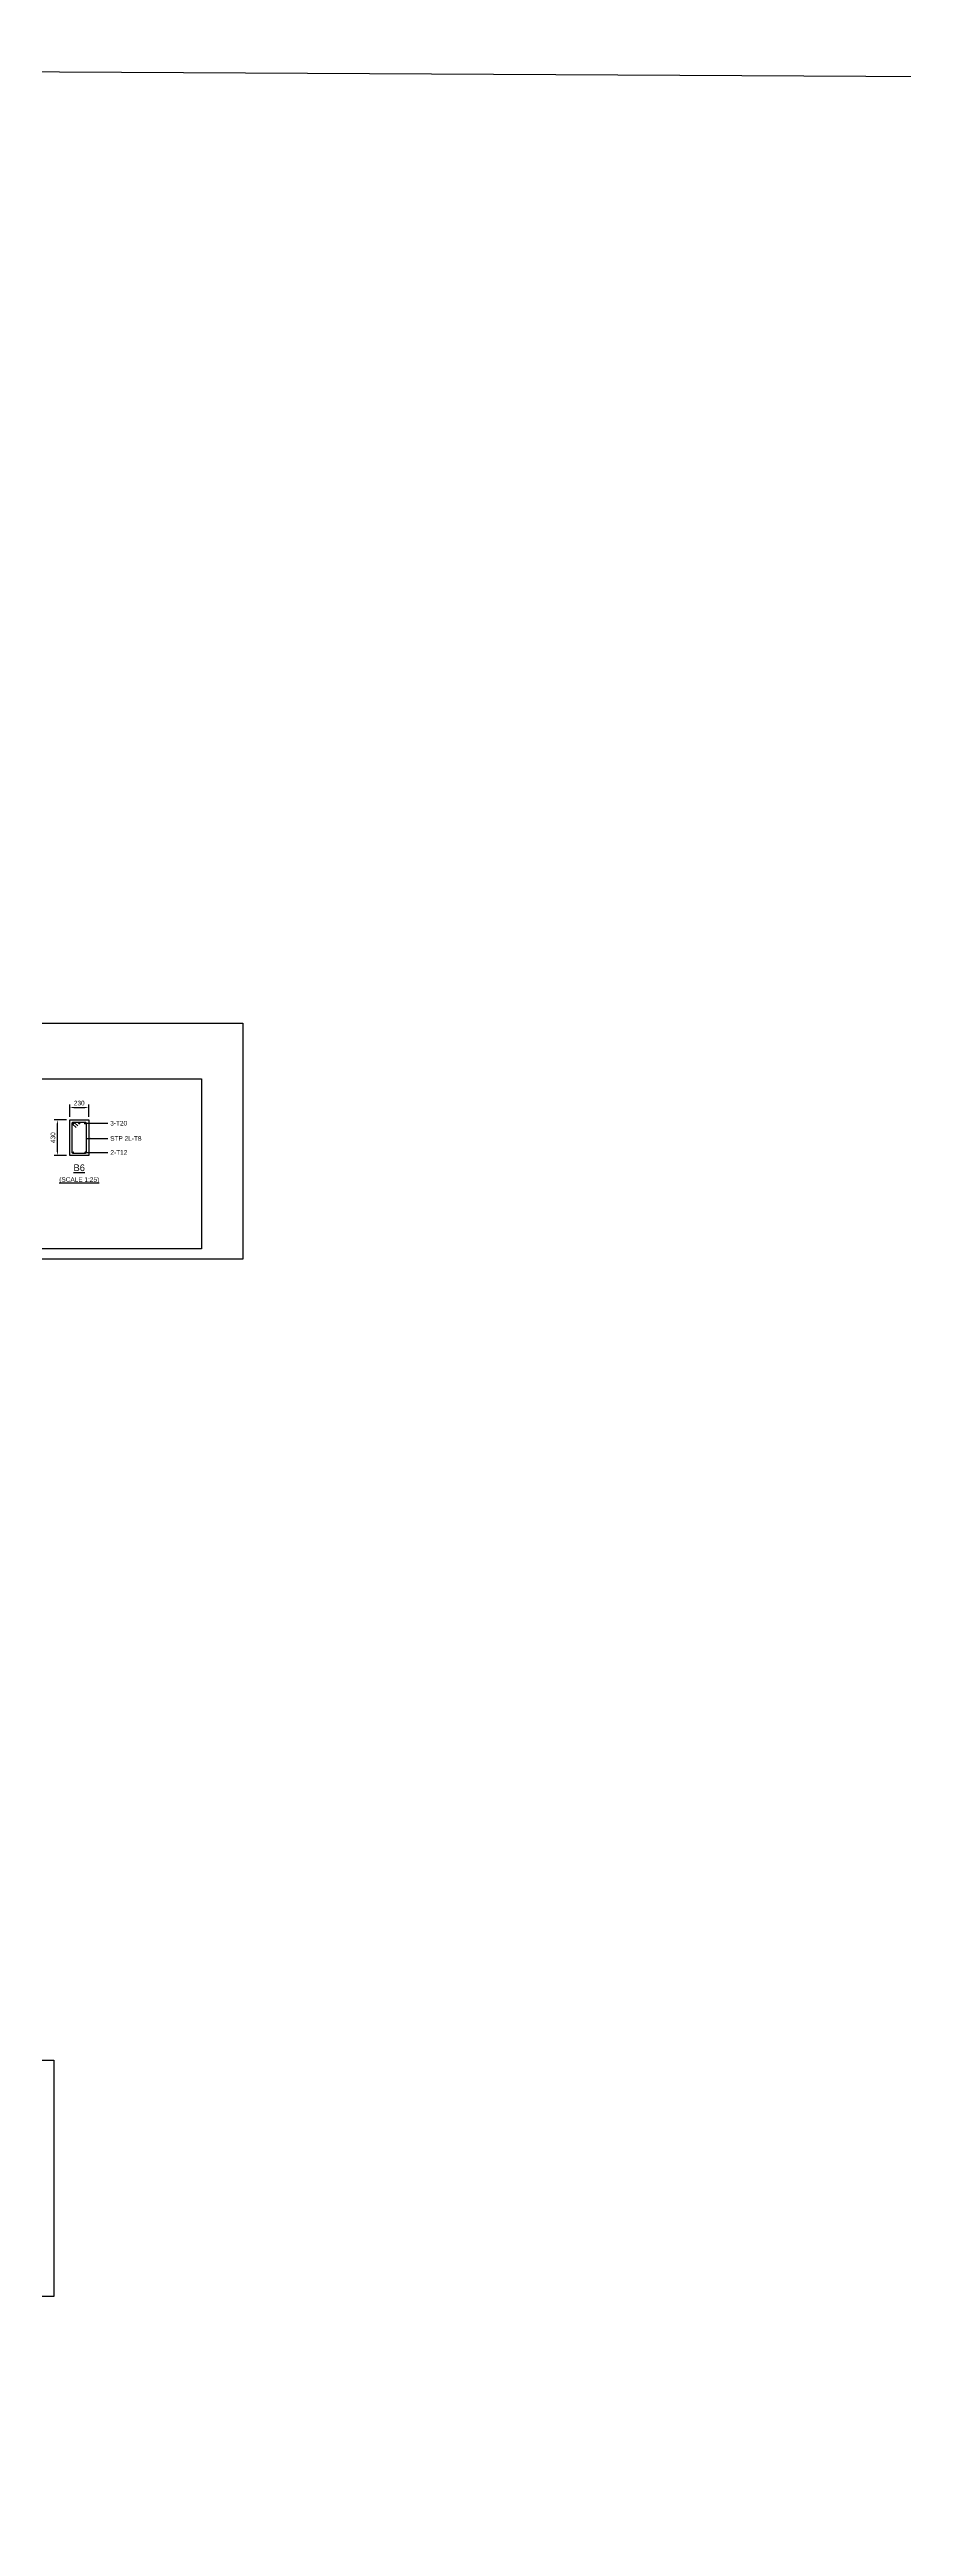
# Model space of a CAD drawing. Header units: inches. Extents: x -816171 to 9366335, y -450961 to 689132.
# Drawn here: x 2708911 to 2750361, y 272663 to 392839 of the extents above; entities that cross this region are included whole.
import ezdxf
from ezdxf.enums import TextEntityAlignment as Align

# ---------------------------------------------------------------- set-up
doc = ezdxf.new("R2010")
doc.units = ezdxf.units.IN
doc.header["$MEASUREMENT"] = 0
for name, color, linetype in [('Concrete Line', 2, 'Continuous'), ('Dimension', 31, 'Continuous'), ('Labels', 4, 'Continuous'), ('Link', 225, 'Continuous'), ('Reinforcement', 130, 'Continuous'), ('Schedule Border', 60, 'Continuous'), ('Text', 31, 'Continuous')]:
    doc.layers.add(name, color=color, linetype=linetype)
doc.styles.add('SC-SansSerif', font='SansSerif')
doc.dimstyles.new('SCBBSDimStyl', dxfattribs={"dimtxt": 225, "dimasz": 200, "dimexe": 150, "dimexo": 150, "dimgap": 100, "dimtad": 1, "dimtoh": 1, "dimdec": 0, "dimzin": 0, "dimdsep": 46, "dimtxsty": 'SC-SansSerif', "dimcen": 0.09, "dimclrd": 8, "dimclre": 8, "dimclrt": 31, "dimadec": 0, "dimazin": 0, "dimtfac": 1, "dimtdec": 0, "dimtix": 1, "dimtofl": 0, "dimtmove": 0, "dimatfit": 3, "dimfxl": 1, "dimtolj": 1, "dimtzin": 0, "dimarcsym": 0})

# ---------------------------------------------------------------- blocks, each defined once
blk = doc.blocks.new('*D825')
at = {"layer": 'DEFPOINTS', "color": 0, "transparency": 16777216}
for p in [(2710813, 341506), (2709893, 340906), (2710813, 340906)]:
    blk.add_point(p, dxfattribs=at)
at = {"layer": 'Dimension', "color": 8, "lineweight": -2, "transparency": 16777216}
for p, q in [((2709893, 341056), (2709893, 341656)), ((2710093, 341506), (2710613, 341506)), ((2710813, 341056), (2710813, 341656))]:
    blk.add_line(p, q, dxfattribs=at)
at = {"layer": 'Dimension', "color": 8, "transparency": 16777216}
for points in [[(2710093, 341539), (2710093, 341473), (2709893, 341506)], [(2710613, 341539), (2710613, 341473), (2710813, 341506)]]:
    blk.add_solid(points, dxfattribs=at)
at = {"layer": 'Dimension', "color": 31, "transparency": 16777216, "insert": (2710353, 341722), "char_height": 225, "attachment_point": 5, "style": 'SC-SansSerif'}
blk.add_mtext('\\A1;230', dxfattribs=at)
blk = doc.blocks.new('*D826')
at = {"layer": 'DEFPOINTS', "color": 0, "transparency": 16777216}
for p in [(2709293, 340906), (2709893, 340906), (2709893, 339186)]:
    blk.add_point(p, dxfattribs=at)
at = {"layer": 'Dimension', "color": 8, "lineweight": -2, "transparency": 16777216}
for p, q in [((2709743, 340906), (2709143, 340906)), ((2709293, 339386), (2709293, 340706)), ((2709743, 339186), (2709143, 339186))]:
    blk.add_line(p, q, dxfattribs=at)
at = {"layer": 'Dimension', "color": 8, "transparency": 16777216}
for points in [[(2709259, 340706), (2709326, 340706), (2709293, 340906)], [(2709259, 339386), (2709326, 339386), (2709293, 339186)]]:
    blk.add_solid(points, dxfattribs=at)
at = {"layer": 'Dimension', "color": 31, "transparency": 16777216, "insert": (2709077, 340046), "char_height": 225, "attachment_point": 5, "rotation": 90, "style": 'SC-SansSerif'}
blk.add_mtext('\\A1;430', dxfattribs=at)

msp = doc.modelspace()

# ---------------------------------------------------------------- linework, layer by layer
msp.add_lwpolyline([(2507663.83403, 392838.94799), (2914115.59183, 390657.34345), (2914115.59183, 139178.61934), (2507663.83403, 141360.22388)], close=True)
at = {"layer": 'Concrete Line'}
msp.add_lwpolyline([(2709892.63876, 340905.9465), (2710812.63876, 340905.9465), (2710812.63876, 339185.9465), (2709892.63876, 339185.9465)], close=True, dxfattribs=at)
at = {"layer": 'Link'}
msp.add_lwpolyline([(2710198.00654, 340536.18478), (2710028.90121, 340706.48859, -0.66690252), (2710068.63876, 340801.9465), (2710636.63876, 340801.9465, -0.4142135624), (2710692.63876, 340745.9465), (2710692.63876, 339329.9465, -0.4142135624), (2710646.63876, 339283.9465), (2710058.63876, 339283.9465, -0.4142135624), (2710012.63876, 339329.9465), (2710012.63876, 340745.9465, -0.6694562621), (2710108.37631, 340785.40441), (2710277.48165, 340615.10061)], format="xyb", dxfattribs=at)
at = {"layer": 'Reinforcement'}
for points, const_width in [([(2710040.63876, 340745.9465, 1), (2710096.63876, 340745.9465, 1)], 56), ([(2710324.63876, 340745.9465, 1), (2710380.63876, 340745.9465, 1)], 56), ([(2710608.63876, 340745.9465, 1), (2710664.63876, 340745.9465, 1)], 56), ([(2710035.63876, 339329.9465, 1), (2710081.63876, 339329.9465, 1)], 46), ([(2710623.63876, 339329.9465, 1), (2710669.63876, 339329.9465, 1)], 46)]:
    msp.add_lwpolyline(points, format="xyb", close=True, dxfattribs=dict(at, const_width=const_width))
at = {"layer": 'Schedule Border'}
for points in [[(2639250.63876, 345605.9465), (2718292.63876, 345605.9465), (2718292.63876, 334145.9465), (2639250.63876, 334145.9465)], [(2706892.63876, 342905.9465), (2716292.63876, 342905.9465), (2716292.63876, 334645.9465), (2706892.63876, 334645.9465)], [(2639250.63876, 295285.9465), (2709122.14817, 295285.9465), (2709122.14817, 283825.9465), (2639250.63876, 283825.9465)]]:
    msp.add_lwpolyline(points, close=True, dxfattribs=at)

# ---------------------------------------------------------------- texts
at = {"layer": 'Labels', "style": 'SC-SansSerif'}
msp.add_text('%%uB6', height=325, dxfattribs=at).set_placement((2710352.63876, 338585.9465), align=Align.MIDDLE)
at = {"layer": 'Text', "style": 'SC-SansSerif'}
for s, p in [('3-T20', (2711856.63876, 340745.9465)), ('STP 2L-T8', (2711856.63876, 340005.9465)), ('2-T12', (2711866.63876, 339329.9465))]:
    msp.add_text(s, height=225, dxfattribs=at).set_placement(p, align=Align.MIDDLE_LEFT)
msp.add_text('%%u(SCALE 1:25)', height=225, dxfattribs=at).set_placement((2710352.63876, 337985.9465), align=Align.MIDDLE)

# ---------------------------------------------------------------- dimensions: what is measured, and where the dimension line sits
at = {"layer": 'Dimension'}
for base, p1, p2, angle, text, picture, middle in [((2710812.63876, 341505.9465), (2709892.63876, 340905.9465), (2710812.63876, 340905.9465), 0, '230', '*D825', (2710352.63876, 341505.9465)), ((2709292.63876, 340905.9465), (2709892.63876, 339185.9465), (2709892.63876, 340905.9465), 90, '430', '*D826', (2709292.63876, 340045.9465))]:
    dim = msp.add_linear_dim(base=base, p1=p1, p2=p2, angle=angle, text=text, dimstyle='SCBBSDimStyl', override={"dimjust": 0}, dxfattribs=at)
    dim.commit()
    dim.dimension.update_dxf_attribs({"geometry": picture, "text_midpoint": middle, "dimtype": 161})

# ---------------------------------------------------------------- leaders
at = {"layer": 'Dimension', "color": 8}
for points in [[(2710636.63876, 340745.9465), (2711136.63876, 340745.9465), (2711736.63876, 340745.9465)], [(2710646.63876, 339329.9465), (2711146.63876, 339329.9465), (2711746.63876, 339329.9465)], [(2710692.63876, 340005.9465), (2711736.63876, 340005.9465)]]:
    msp.add_leader(points, dimstyle='SCBBSDimStyl', dxfattribs=at)

doc.saveas('drawing.dxf')
